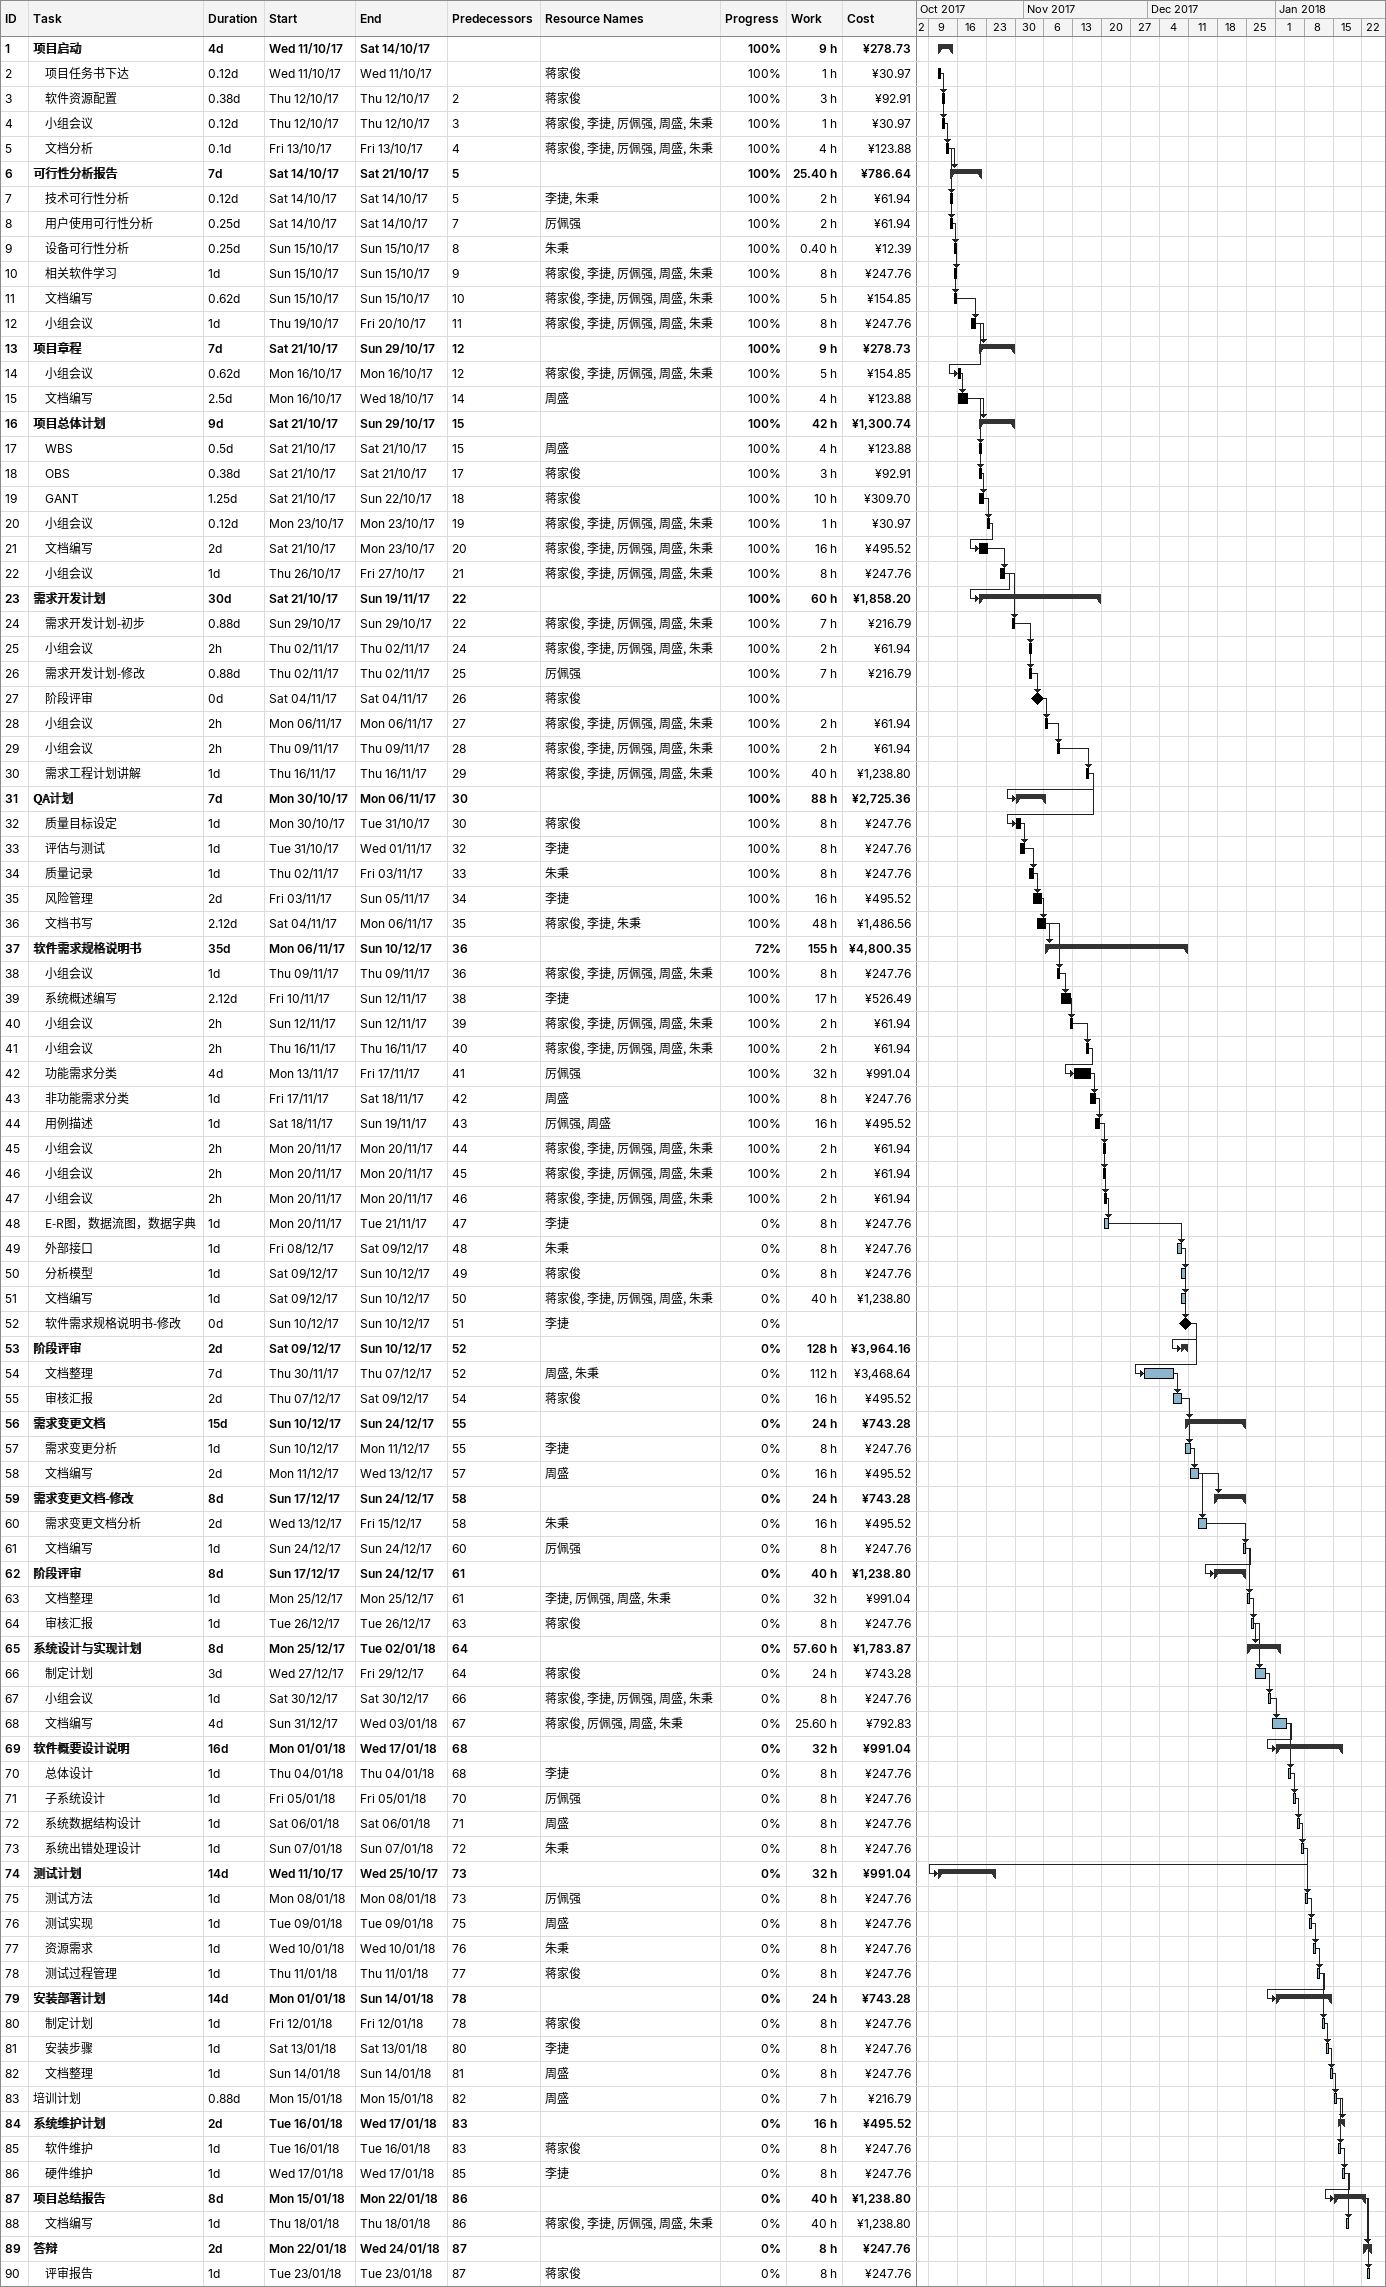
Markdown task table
| ID | Level | Task | Duration | Start | Finish | Predecessors | Resources | % complete | Work (h) | Cost (¥) |
|---|---|---|---|---|---|---|---|---|---|---|
| 1 | 1 | **项目启动** | 4d | 2017-10-11 | 2017-10-14 |  |  | 100 | 9 | 278.73 |
| 2 | 2 | 项目任务书下达 | 0.12d | 2017-10-11 | 2017-10-11 |  | 蒋家俊 | 100 | 1 | 30.97 |
| 3 | 2 | 软件资源配置 | 0.38d | 2017-10-12 | 2017-10-12 | 2 | 蒋家俊 | 100 | 3 | 92.91 |
| 4 | 2 | 小组会议 | 0.12d | 2017-10-12 | 2017-10-12 | 3 | 蒋家俊, 李捷, 厉佩强, 周盛, 朱秉 | 100 | 1 | 30.97 |
| 5 | 2 | 文档分析 | 0.1d | 2017-10-13 | 2017-10-13 | 4 | 蒋家俊, 李捷, 厉佩强, 周盛, 朱秉 | 100 | 4 | 123.88 |
| 6 | 1 | **可行性分析报告** | 7d | 2017-10-14 | 2017-10-21 | 5 |  | 100 | 25.40 | 786.64 |
| 7 | 2 | 技术可行性分析 | 0.12d | 2017-10-14 | 2017-10-14 | 5 | 李捷, 朱秉 | 100 | 2 | 61.94 |
| 8 | 2 | 用户使用可行性分析 | 0.25d | 2017-10-14 | 2017-10-14 | 7 | 厉佩强 | 100 | 2 | 61.94 |
| 9 | 2 | 设备可行性分析 | 0.25d | 2017-10-15 | 2017-10-15 | 8 | 朱秉 | 100 | 0.40 | 12.39 |
| 10 | 2 | 相关软件学习 | 1d | 2017-10-15 | 2017-10-15 | 9 | 蒋家俊, 李捷, 厉佩强, 周盛, 朱秉 | 100 | 8 | 247.76 |
| 11 | 2 | 文档编写 | 0.62d | 2017-10-15 | 2017-10-15 | 10 | 蒋家俊, 李捷, 厉佩强, 周盛, 朱秉 | 100 | 5 | 154.85 |
| 12 | 2 | 小组会议 | 1d | 2017-10-19 | 2017-10-20 | 11 | 蒋家俊, 李捷, 厉佩强, 周盛, 朱秉 | 100 | 8 | 247.76 |
| 13 | 1 | **项目章程** | 7d | 2017-10-21 | 2017-10-29 | 12 |  | 100 | 9 | 278.73 |
| 14 | 2 | 小组会议 | 0.62d | 2017-10-16 | 2017-10-16 | 12 | 蒋家俊, 李捷, 厉佩强, 周盛, 朱秉 | 100 | 5 | 154.85 |
| 15 | 2 | 文档编写 | 2.5d | 2017-10-16 | 2017-10-18 | 14 | 周盛 | 100 | 4 | 123.88 |
| 16 | 1 | **项目总体计划** | 9d | 2017-10-21 | 2017-10-29 | 15 |  | 100 | 42 | 1300.74 |
| 17 | 2 | WBS | 0.5d | 2017-10-21 | 2017-10-21 | 15 | 周盛 | 100 | 4 | 123.88 |
| 18 | 2 | OBS | 0.38d | 2017-10-21 | 2017-10-21 | 17 | 蒋家俊 | 100 | 3 | 92.91 |
| 19 | 2 | GANT | 1.25d | 2017-10-21 | 2017-10-22 | 18 | 蒋家俊 | 100 | 10 | 309.70 |
| 20 | 2 | 小组会议 | 0.12d | 2017-10-23 | 2017-10-23 | 19 | 蒋家俊, 李捷, 厉佩强, 周盛, 朱秉 | 100 | 1 | 30.97 |
| 21 | 2 | 文档编写 | 2d | 2017-10-21 | 2017-10-23 | 20 | 蒋家俊, 李捷, 厉佩强, 周盛, 朱秉 | 100 | 16 | 495.52 |
| 22 | 2 | 小组会议 | 1d | 2017-10-26 | 2017-10-27 | 21 | 蒋家俊, 李捷, 厉佩强, 周盛, 朱秉 | 100 | 8 | 247.76 |
| 23 | 1 | **需求开发计划** | 30d | 2017-10-21 | 2017-11-19 | 22 |  | 100 | 60 | 1858.20 |
| 24 | 2 | 需求开发计划-初步 | 0.88d | 2017-10-29 | 2017-10-29 | 22 | 蒋家俊, 李捷, 厉佩强, 周盛, 朱秉 | 100 | 7 | 216.79 |
| 25 | 2 | 小组会议 | 2h | 2017-11-02 | 2017-11-02 | 24 | 蒋家俊, 李捷, 厉佩强, 周盛, 朱秉 | 100 | 2 | 61.94 |
| 26 | 2 | 需求开发计划-修改 | 0.88d | 2017-11-02 | 2017-11-02 | 25 | 厉佩强 | 100 | 7 | 216.79 |
| 27 | 2 | 阶段评审 | 0d | 2017-11-04 | 2017-11-04 | 26 | 蒋家俊 | 100 |  |  |
| 28 | 2 | 小组会议 | 2h | 2017-11-06 | 2017-11-06 | 27 | 蒋家俊, 李捷, 厉佩强, 周盛, 朱秉 | 100 | 2 | 61.94 |
| 29 | 2 | 小组会议 | 2h | 2017-11-09 | 2017-11-09 | 28 | 蒋家俊, 李捷, 厉佩强, 周盛, 朱秉 | 100 | 2 | 61.94 |
| 30 | 2 | 需求工程计划讲解 | 1d | 2017-11-16 | 2017-11-16 | 29 | 蒋家俊, 李捷, 厉佩强, 周盛, 朱秉 | 100 | 40 | 1238.80 |
| 31 | 1 | **QA计划** | 7d | 2017-10-30 | 2017-11-06 | 30 |  | 100 | 88 | 2725.36 |
| 32 | 2 | 质量目标设定 | 1d | 2017-10-30 | 2017-10-31 | 30 | 蒋家俊 | 100 | 8 | 247.76 |
| 33 | 2 | 评估与测试 | 1d | 2017-10-31 | 2017-11-01 | 32 | 李捷 | 100 | 8 | 247.76 |
| 34 | 2 | 质量记录 | 1d | 2017-11-02 | 2017-11-03 | 33 | 朱秉 | 100 | 8 | 247.76 |
| 35 | 2 | 风险管理 | 2d | 2017-11-03 | 2017-11-05 | 34 | 李捷 | 100 | 16 | 495.52 |
| 36 | 2 | 文档书写 | 2.12d | 2017-11-04 | 2017-11-06 | 35 | 蒋家俊, 李捷, 朱秉 | 100 | 48 | 1486.56 |
| 37 | 1 | **软件需求规格说明书** | 35d | 2017-11-06 | 2017-12-10 | 36 |  | 72 | 155 | 4800.35 |
| 38 | 2 | 小组会议 | 1d | 2017-11-09 | 2017-11-09 | 36 | 蒋家俊, 李捷, 厉佩强, 周盛, 朱秉 | 100 | 8 | 247.76 |
| 39 | 2 | 系统概述编写 | 2.12d | 2017-11-10 | 2017-11-12 | 38 | 李捷 | 100 | 17 | 526.49 |
| 40 | 2 | 小组会议 | 2h | 2017-11-12 | 2017-11-12 | 39 | 蒋家俊, 李捷, 厉佩强, 周盛, 朱秉 | 100 | 2 | 61.94 |
| 41 | 2 | 小组会议 | 2h | 2017-11-16 | 2017-11-16 | 40 | 蒋家俊, 李捷, 厉佩强, 周盛, 朱秉 | 100 | 2 | 61.94 |
| 42 | 2 | 功能需求分类 | 4d | 2017-11-13 | 2017-11-17 | 41 | 厉佩强 | 100 | 32 | 991.04 |
| 43 | 2 | 非功能需求分类 | 1d | 2017-11-17 | 2017-11-18 | 42 | 周盛 | 100 | 8 | 247.76 |
| 44 | 2 | 用例描述 | 1d | 2017-11-18 | 2017-11-19 | 43 | 厉佩强, 周盛 | 100 | 16 | 495.52 |
| 45 | 2 | 小组会议 | 2h | 2017-11-20 | 2017-11-20 | 44 | 蒋家俊, 李捷, 厉佩强, 周盛, 朱秉 | 100 | 2 | 61.94 |
| 46 | 2 | 小组会议 | 2h | 2017-11-20 | 2017-11-20 | 45 | 蒋家俊, 李捷, 厉佩强, 周盛, 朱秉 | 100 | 2 | 61.94 |
| 47 | 2 | 小组会议 | 2h | 2017-11-20 | 2017-11-20 | 46 | 蒋家俊, 李捷, 厉佩强, 周盛, 朱秉 | 100 | 2 | 61.94 |
| 48 | 2 | E-R图，数据流图，数据字典 | 1d | 2017-11-20 | 2017-11-21 | 47 | 李捷 | 0 | 8 | 247.76 |
| 49 | 2 | 外部接口 | 1d | 2017-12-08 | 2017-12-09 | 48 | 朱秉 | 0 | 8 | 247.76 |
| 50 | 2 | 分析模型 | 1d | 2017-12-09 | 2017-12-10 | 49 | 蒋家俊 | 0 | 8 | 247.76 |
| 51 | 2 | 文档编写 | 1d | 2017-12-09 | 2017-12-10 | 50 | 蒋家俊, 李捷, 厉佩强, 周盛, 朱秉 | 0 | 40 | 1238.80 |
| 52 | 2 | 软件需求规格说明书-修改 | 0d | 2017-12-10 | 2017-12-10 | 51 | 李捷 | 0 |  |  |
| 53 | 1 | **阶段评审** | 2d | 2017-12-09 | 2017-12-10 | 52 |  | 0 | 128 | 3964.16 |
| 54 | 2 | 文档整理 | 7d | 2017-11-30 | 2017-12-07 | 52 | 周盛, 朱秉 | 0 | 112 | 3468.64 |
| 55 | 2 | 审核汇报 | 2d | 2017-12-07 | 2017-12-09 | 54 | 蒋家俊 | 0 | 16 | 495.52 |
| 56 | 1 | **需求变更文档** | 15d | 2017-12-10 | 2017-12-24 | 55 |  | 0 | 24 | 743.28 |
| 57 | 2 | 需求变更分析 | 1d | 2017-12-10 | 2017-12-11 | 55 | 李捷 | 0 | 8 | 247.76 |
| 58 | 2 | 文档编写 | 2d | 2017-12-11 | 2017-12-13 | 57 | 周盛 | 0 | 16 | 495.52 |
| 59 | 1 | **需求变更文档-修改** | 8d | 2017-12-17 | 2017-12-24 | 58 |  | 0 | 24 | 743.28 |
| 60 | 2 | 需求变更文档分析 | 2d | 2017-12-13 | 2017-12-15 | 58 | 朱秉 | 0 | 16 | 495.52 |
| 61 | 2 | 文档编写 | 1d | 2017-12-24 | 2017-12-24 | 60 | 厉佩强 | 0 | 8 | 247.76 |
| 62 | 1 | **阶段评审** | 8d | 2017-12-17 | 2017-12-24 | 61 |  | 0 | 40 | 1238.80 |
| 63 | 2 | 文档整理 | 1d | 2017-12-25 | 2017-12-25 | 61 | 李捷, 厉佩强, 周盛, 朱秉 | 0 | 32 | 991.04 |
| 64 | 2 | 审核汇报 | 1d | 2017-12-26 | 2017-12-26 | 63 | 蒋家俊 | 0 | 8 | 247.76 |
| 65 | 1 | **系统设计与实现计划** | 8d | 2017-12-25 | 2018-01-02 | 64 |  | 0 | 57.60 | 1783.87 |
| 66 | 2 | 制定计划 | 3d | 2017-12-27 | 2017-12-29 | 64 | 蒋家俊 | 0 | 24 | 743.28 |
| 67 | 2 | 小组会议 | 1d | 2017-12-30 | 2017-12-30 | 66 | 蒋家俊, 李捷, 厉佩强, 周盛, 朱秉 | 0 | 8 | 247.76 |
| 68 | 2 | 文档编写 | 4d | 2017-12-31 | 2018-01-03 | 67 | 蒋家俊, 厉佩强, 周盛, 朱秉 | 0 | 25.60 | 792.83 |
| 69 | 1 | **软件概要设计说明** | 16d | 2018-01-01 | 2018-01-17 | 68 |  | 0 | 32 | 991.04 |
| 70 | 2 | 总体设计 | 1d | 2018-01-04 | 2018-01-04 | 68 | 李捷 | 0 | 8 | 247.76 |
| 71 | 2 | 子系统设计 | 1d | 2018-01-05 | 2018-01-05 | 70 | 厉佩强 | 0 | 8 | 247.76 |
| 72 | 2 | 系统数据结构设计 | 1d | 2018-01-06 | 2018-01-06 | 71 | 周盛 | 0 | 8 | 247.76 |
| 73 | 2 | 系统出错处理设计 | 1d | 2018-01-07 | 2018-01-07 | 72 | 朱秉 | 0 | 8 | 247.76 |
| 74 | 1 | **测试计划** | 14d | 2017-10-11 | 2017-10-25 | 73 |  | 0 | 32 | 991.04 |
| 75 | 2 | 测试方法 | 1d | 2018-01-08 | 2018-01-08 | 73 | 厉佩强 | 0 | 8 | 247.76 |
| 76 | 2 | 测试实现 | 1d | 2018-01-09 | 2018-01-09 | 75 | 周盛 | 0 | 8 | 247.76 |
| 77 | 2 | 资源需求 | 1d | 2018-01-10 | 2018-01-10 | 76 | 朱秉 | 0 | 8 | 247.76 |
| 78 | 2 | 测试过程管理 | 1d | 2018-01-11 | 2018-01-11 | 77 | 蒋家俊 | 0 | 8 | 247.76 |
| 79 | 1 | **安装部署计划** | 14d | 2018-01-01 | 2018-01-14 | 78 |  | 0 | 24 | 743.28 |
| 80 | 2 | 制定计划 | 1d | 2018-01-12 | 2018-01-12 | 78 | 蒋家俊 | 0 | 8 | 247.76 |
| 81 | 2 | 安装步骤 | 1d | 2018-01-13 | 2018-01-13 | 80 | 李捷 | 0 | 8 | 247.76 |
| 82 | 2 | 文档整理 | 1d | 2018-01-14 | 2018-01-14 | 81 | 周盛 | 0 | 8 | 247.76 |
| 83 | 1 | 培训计划 | 0.88d | 2018-01-15 | 2018-01-15 | 82 | 周盛 | 0 | 7 | 216.79 |
| 84 | 1 | **系统维护计划** | 2d | 2018-01-16 | 2018-01-17 | 83 |  | 0 | 16 | 495.52 |
| 85 | 2 | 软件维护 | 1d | 2018-01-16 | 2018-01-16 | 83 | 蒋家俊 | 0 | 8 | 247.76 |
| 86 | 2 | 硬件维护 | 1d | 2018-01-17 | 2018-01-17 | 85 | 李捷 | 0 | 8 | 247.76 |
| 87 | 1 | **项目总结报告** | 8d | 2018-01-15 | 2018-01-22 | 86 |  | 0 | 40 | 1238.80 |
| 88 | 2 | 文档编写 | 1d | 2018-01-18 | 2018-01-18 | 86 | 蒋家俊, 李捷, 厉佩强, 周盛, 朱秉 | 0 | 40 | 1238.80 |
| 89 | 1 | **答辩** | 2d | 2018-01-22 | 2018-01-24 | 87 |  | 0 | 8 | 247.76 |
| 90 | 2 | 评审报告 | 1d | 2018-01-23 | 2018-01-23 | 87 | 蒋家俊 | 0 | 8 | 247.76 |
